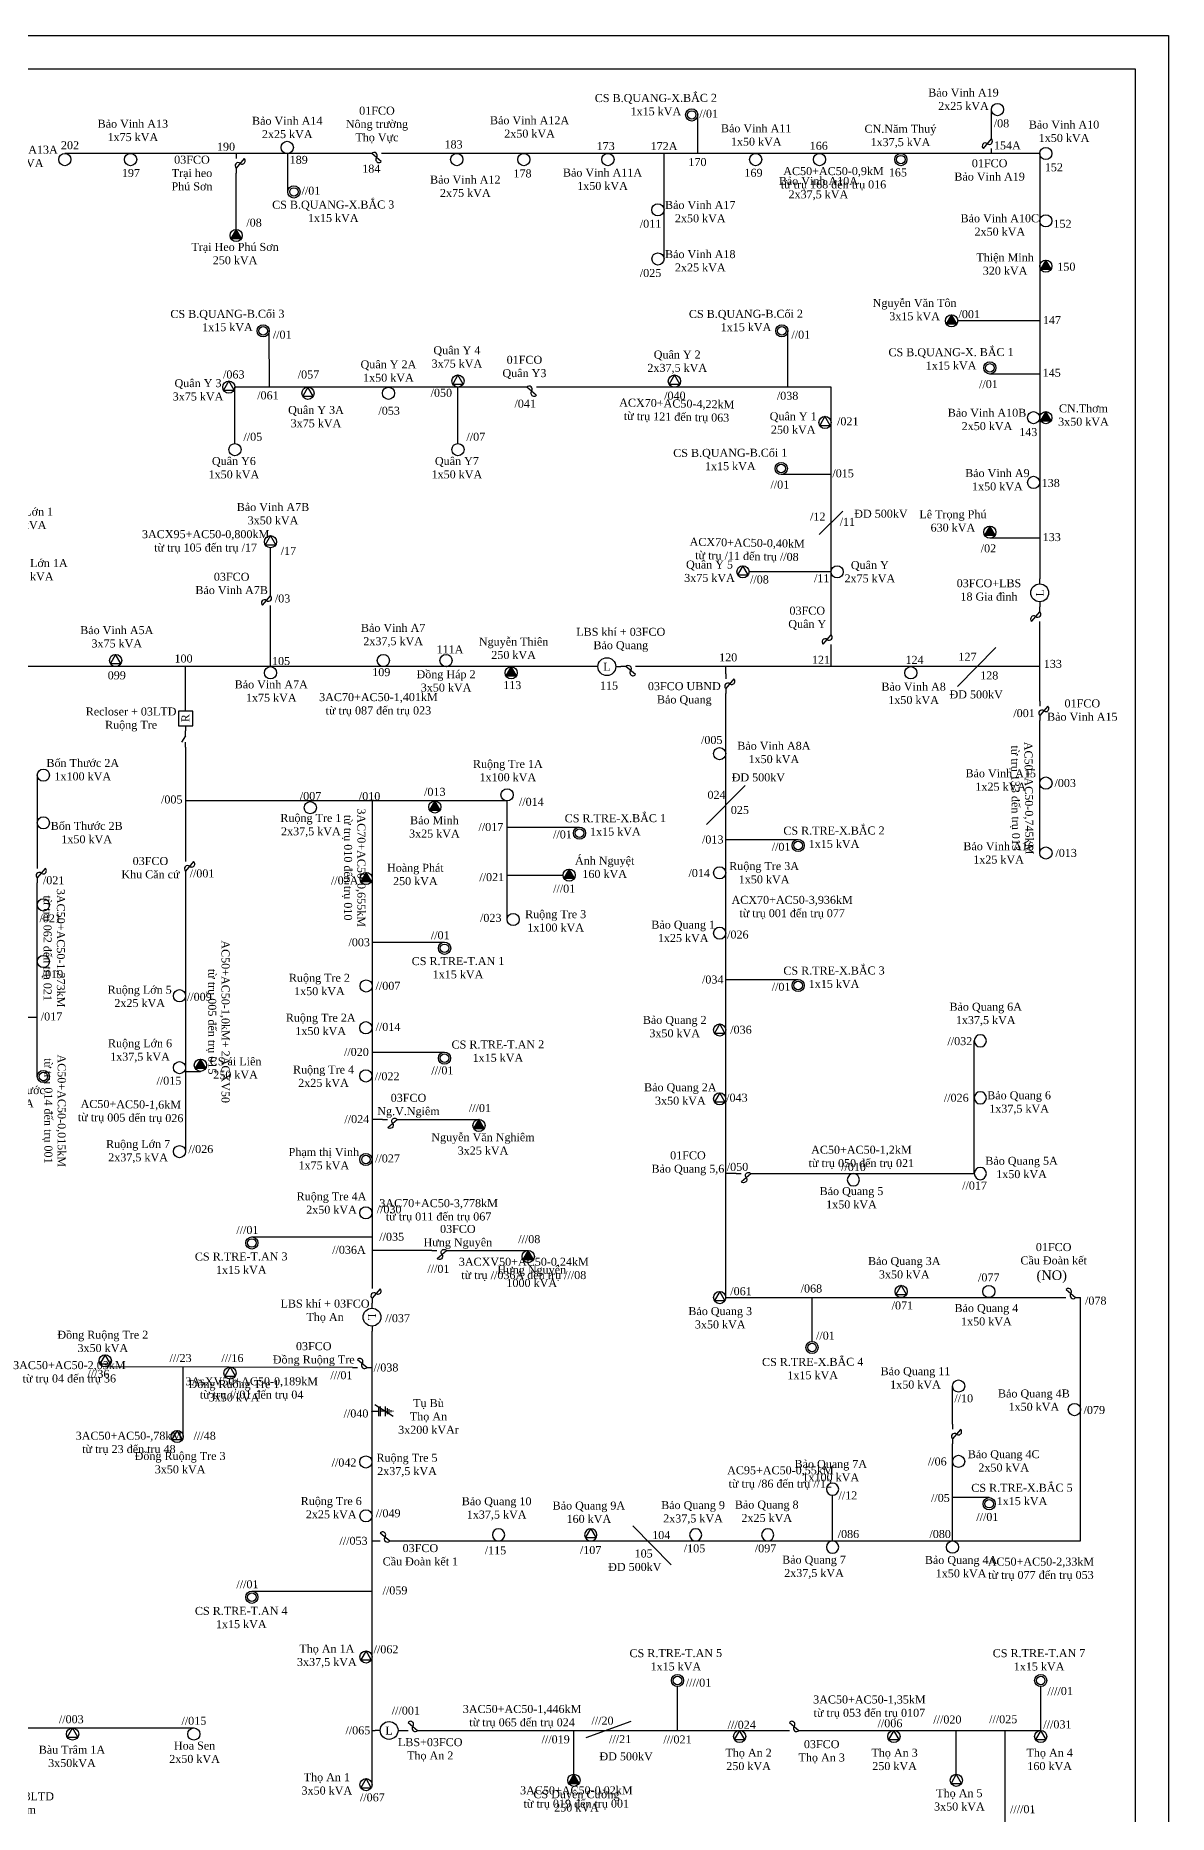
# Model space of a CAD drawing. Extents: x 291 to 2816, y -11 to 1308.
# Drawn here: x 2471 to 2811, y 775 to 1308 of the extents above; entities that cross this region are included whole.
import ezdxf

# ---------------------------------------------------------------- set-up
doc = ezdxf.new("R2010")
doc.units = 0
doc.header["$MEASUREMENT"] = 0
doc.layers.get('0').update_dxf_attribs({"linetype": 'CONTINUOUS'})
for name, color, linetype in [('472', 4, 'CONTINUOUS'), ('476', 6, 'CONTINUOUS'), ('478', 1, 'CONTINUOUS'), ('KHOANG_CACH', 170, 'CONTINUOUS'), ('TBA', 125, 'CONTINUOUS'), ('THIET_BI', 7, 'CONTINUOUS')]:
    doc.layers.add(name, color=color, linetype=linetype)
doc.styles.add('_VNITIME3_5', font='VNTIME.TTF', dxfattribs={"height": 3.5})

# ---------------------------------------------------------------- blocks, each defined once
blk = doc.blocks.new('TBA_3P_KH')
at = {"layer": 'TBA'}
blk.add_hatch(color=256, dxfattribs=at).paths.add_polyline_path([(3187.12, -1054.35), (3185.53, -1057.1), (3188.71, -1057.1)])
blk.add_lwpolyline([(3187.12, -1054.35), (3185.53, -1057.1), (3188.71, -1057.1)], close=True, dxfattribs=at)
blk.add_circle((3187.12, -1056.19), 1.83, dxfattribs=at)
blk = doc.blocks.new('TBA_3P_DL')
at = {"layer": 'TBA'}
blk.add_lwpolyline([(3171.29, -1054.35), (3169.7, -1057.1), (3172.88, -1057.1)], close=True, dxfattribs=at)
blk.add_circle((3171.29, -1056.19), 1.83, dxfattribs=at)
blk = doc.blocks.new('TBA_1P_DL')
at = {"layer": 'TBA'}
blk.add_circle((3165.97, -1056.19), 1.83, dxfattribs=at)
blk = doc.blocks.new('TBA_1P_KH')
at = {"layer": 'TBA'}
for radius in [1.83, 1.28]:
    blk.add_circle((3182.03, -1056.19), radius, dxfattribs=at)
blk = doc.blocks.new('FCO')
at = {"layer": 'THIET_BI'}
for p, q in [((3348.2, -1091.47), (3349.7, -1091.47)), ((3349.72, -1089.07), (3352.58, -1091.47)), ((3352.58, -1091.47), (3354.08, -1091.47))]:
    blk.add_line(p, q, dxfattribs=at)
for centre, start, end in [((3350.43, -1089.67), 320, 140), ((3351.86, -1090.87), 140, 320)]:
    blk.add_arc(centre, 0.934, start, end, dxfattribs=at)
blk = doc.blocks.new('LBS')
at = {"layer": 'THIET_BI'}
for p, q in [((3348.97, -1069.32), (3347.47, -1069.32)), ((3354.34, -1069.32), (3355.84, -1069.32))]:
    blk.add_line(p, q, dxfattribs=at)
blk.add_circle((3351.65, -1069.32), 2.68, dxfattribs=at)
at = {"layer": 'THIET_BI', "insert": (3351.65, -1069.35), "char_height": 2.39, "width": 4.7726, "attachment_point": 5, "style": '_VNITIME3_5'}
blk.add_mtext('L', dxfattribs=at)
blk = doc.blocks.new('RECLOSER')
at = {"layer": 'THIET_BI'}
for p, q in [((3349.82, -1059.39), (3348.32, -1059.39)), ((3354.17, -1059.39), (3355.67, -1059.39))]:
    blk.add_line(p, q, dxfattribs=at)
blk.add_lwpolyline([(3349.82, -1057.22), (3349.82, -1061.57), (3354.17, -1061.57), (3354.17, -1057.22)], close=True, dxfattribs=at)
at = {"layer": 'THIET_BI', "insert": (3352.09, -1059.33), "char_height": 2.39, "width": 4.7726, "attachment_point": 5, "style": '_VNITIME3_5'}
blk.add_mtext('R', dxfattribs=at)
blk = doc.blocks.new('LTD-DS')
at = {"layer": 'THIET_BI'}
for p, q in [((3348.2, -1080.29), (3349.7, -1080.29)), ((3351.65, -1080.29), (3353.16, -1080.29))]:
    blk.add_line(p, q, dxfattribs=at)
blk.add_lwpolyline([(3351.65, -1080.29), (3349.71, -1079.08)], dxfattribs=at)
blk = doc.blocks.new('TBU_UNG_DONG')
at = {"layer": 'THIET_BI'}
blk.add_hatch(color=256, dxfattribs=at).paths.add_polyline_path([(2721.48, 392.64, 1), (2721.58, 392.64, 1)])
blk.add_line((2723.55, 391.84), (2720.02, 386.29))
for points in [[(2720.1, 390.63), (2722.96, 390.63)], [(2720.1, 390.12), (2722.96, 390.12)], [(2721.53, 392.64), (2721.53, 390.63)], [(2721.53, 388.58), (2721.53, 390.12)], [(2720.1, 388.58), (2722.96, 388.58)], [(2720.67, 388.01), (2722.44, 388.01)], [(2720.98, 387.44), (2722.13, 387.44)], [(2721.21, 386.87), (2721.9, 386.87)], [(2721.5, 386.29), (2721.61, 386.29)]]:
    blk.add_lwpolyline(points, dxfattribs=at)
blk.add_circle((2721.53, 392.64), 0.0497, dxfattribs=at)

msp = doc.modelspace()

# ---------------------------------------------------------------- linework, layer by layer
msp.add_lwpolyline([(2801.05, -0.62), (301.05, -0.68), (301.05, 1298.22), (2801.05, 1298.22)], close=True)
at = {"layer": '472'}
msp.add_lwpolyline([(2455.95, 800.49), (2518.54, 800.49)], dxfattribs=at)
at = {"layer": '476'}
for points in [[(2669.79, 1272.78), (2669.78, 1284.35)], [(2757.89, 1278.66), (2757.89, 1285.95)], [(2570.42, 1272.78), (2479.81, 1272.78)], [(2546.74, 1261.26), (2546.73, 1272.83)], [(2772.41, 1272.78), (2576.3, 1272.78)], [(2659.67, 1241.15), (2659.65, 1272.78)], [(2772.41, 1272.78), (2772.41, 1145.19)], [(2531.23, 1250.02), (2531.22, 1266.91)], [(2772.41, 1222.59), (2747.79, 1222.59)], [(2541.19, 1202.67), (2541.18, 1219.6)], [(2696.83, 1202.67), (2696.82, 1219.6)], [(2772.41, 1206.63), (2757.45, 1206.63)], [(2616.96, 1202.71), (2530.87, 1202.67)], [(2530.87, 1185.78), (2530.87, 1202.67)], [(2597.8, 1185.78), (2597.8, 1202.71)], [(2709.8, 1202.67), (2622.83, 1202.71)], [(2709.8, 1129.92), (2709.8, 1202.67)], [(2709.8, 1176.48), (2694.84, 1176.48)], [(2541.52, 1141.62), (2541.52, 1154.5)], [(2772.41, 1157.35), (2757.45, 1157.35)], [(2709.8, 1147.3), (2685.18, 1147.3)], [(2541.53, 1118.85), (2541.52, 1135.74)], [(2772.43, 1118.85), (2772.41, 1130.94)], [(2709.8, 1118.85), (2709.8, 1124.04)], [(2638.32, 1118.85), (2406.63, 1118.85)], [(2516.06, 1106.98), (2516.06, 1118.85)], [(2772.43, 1118.85), (2652.57, 1118.85)], [(2678.18, 1116.66), (2678.17, 1118.85)], [(2772.43, 1108.54), (2772.43, 1118.85)], [(2678.19, 929.59), (2678.18, 1110.79)], [(2772.44, 1062.96), (2772.43, 1102.66)], [(2516.06, 1094.68), (2516.06, 1061.91)], [(2471.53, 1086.31), (2471.53, 1059.85)], [(2612.55, 1078.58), (2516.06, 1078.58)], [(2572.09, 1078.58), (2572, 933.77)], [(2612.55, 1043.02), (2612.55, 1078.58)], [(2612.55, 1070.73), (2634.27, 1070.73)], [(2678.18, 1067.02), (2699.9, 1067.02)], [(2471.53, 1013.72), (2471.53, 1053.97)], [(2516.06, 1056.04), (2516.06, 973.37)], [(2612.55, 1056.29), (2629.33, 1056.29)], [(2572.06, 1036.21), (2593.79, 1036.21)], [(2678.18, 1025.03), (2699.9, 1025.03)], [(2424.38, 1013.72), (2471.53, 1013.72)], [(2471.53, 995.89), (2471.53, 1013.72)], [(2572.04, 1003.25), (2593.77, 1003.25)], [(2752.75, 966.78), (2752.75, 1006.6)], [(2516.06, 997.45), (2520.48, 997.45)], [(2575.19, 983.05), (2572.04, 983.05)], [(2581.07, 983.05), (2604.09, 983.05)], [(2681.34, 966.78), (2678.19, 966.78)], [(2687.22, 966.78), (2752.75, 966.78)], [(2535.91, 947.8), (2572.01, 947.8)], [(2590, 943.72), (2572.01, 943.72)], [(2595.88, 943.72), (2618.9, 943.72)], [(2678.19, 929.59), (2778.78, 929.59)], [(2704.07, 916.46), (2704.07, 929.59)], [(2784.65, 856.58), (2784.66, 929.59)], [(2572.03, 783.47), (2572, 919.52)], [(2566.12, 908.61), (2491.93, 908.78)], [(2515.36, 887.92), (2515.36, 908.78)], [(2746.24, 891.57), (2746.24, 903.06)], [(2746.24, 856.58), (2746.24, 885.69)], [(2710.25, 856.58), (2710.25, 870.27)], [(2757.23, 869.58), (2746.24, 869.58)], [(2578.82, 856.58), (2784.65, 856.58)], [(2535.92, 841.52), (2572.02, 841.52)], [(2663.69, 799.74), (2663.69, 812.87)], [(2772.71, 799.74), (2772.71, 812.87)], [(2587.2, 799.74), (2695.77, 799.74)], [(2632.61, 786.61), (2632.61, 799.74)], [(2701.64, 799.74), (2772.71, 799.74)], [(2747.38, 786.61), (2747.38, 799.74)], [(2762, 771.89), (2762, 799.74)]]:
    msp.add_lwpolyline(points, dxfattribs=at)
at = {"layer": '478'}
for points in [[(2572.02, 856.58), (2572.94, 856.58)], [(2572.03, 799.74), (2572.95, 799.74)]]:
    msp.add_lwpolyline(points, dxfattribs=at)
at = {"layer": 'KHOANG_CACH'}
for points in [[(2713.29, 1165.45), (2706.17, 1158.48)], [(2759.27, 1124.59), (2747.71, 1112.88)], [(2683.96, 1083.17), (2672.4, 1071.46)], [(2650.28, 861.11), (2661.84, 849.4)], [(2649.72, 802.4), (2636.17, 797.52)]]:
    msp.add_lwpolyline(points, dxfattribs=at)
at = {"layer": 'THIET_BI'}
msp.add_lwpolyline([(291.05, 1308.16), (2811.05, 1308.16), (2811.05, -10.74), (291.05, -10.74)], close=True, dxfattribs=at)

# ---------------------------------------------------------------- block references
at = {"rotation": 90}
msp.add_blockref('TBU_UNG_DONG', (2964.64, -1826.04), dxfattribs=at)
at = {"layer": '476', "xscale": -1, "rotation": 180}
msp.add_blockref('FCO', (-666.86, -124.69), dxfattribs=at)
at = {"layer": 'TBA', "color": 128}
for name, p in [('TBA_1P_KH', (-514.08, 2340.54)), ('TBA_1P_DL', (-406.25, 2342.14)), ('TBA_1P_DL', (-619.41, 2330.8)), ('TBA_1P_DL', (-686.16, 2327.14)), ('TBA_1P_DL', (-666.43, 2327.14)), ('TBA_1P_DL', (-568.54, 2327.14)), ('TBA_1P_DL', (-548.4, 2327.14)), ('TBA_1P_DL', (-523.16, 2327.14)), ('TBA_1P_DL', (-478.82, 2327.14)), ('TBA_1P_DL', (-459.66, 2327.14)), ('TBA_1P_KH', (-451.3, 2327.14)), ('TBA_1P_DL', (-391.73, 2328.97)), ('TBA_1P_KH', (-633.46, 2317.44)), ('TBA_1P_DL', (-508.15, 2312.08)), ('TBA_1P_DL', (-391.73, 2308.79)), ('TBA_3P_KH', (-655.89, 2304.37)), ('TBA_1P_DL', (-508.14, 2297.34)), ('TBA_3P_KH', (-412.87, 2295.16)), ('TBA_3P_KH', (-441.16, 2278.78)), ('TBA_1P_KH', (-642.69, 2275.79)), ('TBA_1P_KH', (-487.04, 2275.79)), ('TBA_3P_DL', (-573.49, 2260.73)), ('TBA_3P_DL', (-508.53, 2260.71)), ('TBA_1P_KH', (-424.58, 2264.65)), ('TBA_3P_DL', (-642.26, 2258.89)), ('TBA_3P_DL', (-618.51, 2257.06)), ('TBA_1P_DL', (-395.39, 2249.73)), ('TBA_3P_KH', (-412.87, 2249.73)), ('TBA_3P_DL', (-463.33, 2248.3)), ('TBA_1P_DL', (-635.1, 2240.14)), ('TBA_1P_DL', (-568.17, 2240.14)), ('TBA_1P_KH', (-487.2, 2234.5)), ('TBA_1P_DL', (-395.39, 2230.31)), ('TBA_3P_DL', (-629.77, 2212.52)), ('TBA_3P_KH', (-429.67, 2215.37)), ('TBA_3P_DL', (-487.95, 2203.49)), ('TBA_1P_DL', (-454.34, 2203.49)), ('TBA_3P_DL', (-676.24, 2176.88)), ('TBA_1P_DL', (-590.56, 2176.88)), ('TBA_1P_DL', (-571.75, 2176.86)), ('TBA_1P_DL', (-624.44, 2173.21)), ('TBA_3P_KH', (-573.35, 2173.21)), ('TBA_1P_DL', (-432.23, 2173.21)), ('TBA_1P_DL', (-489.63, 2148.94)), ('TBA_1P_DL', (-692.61, 2142.49)), ('TBA_1P_DL', (-391.7, 2140.11)), ('TBA_1P_DL', (-612.49, 2132.73)), ('TBA_3P_KH', (-596.25, 2132.94)), ('TBA_1P_DL', (-553.43, 2136.6)), ('TBA_1P_DL', (-692.61, 2128.19)), ('TBA_1P_KH', (-547.76, 2125.08)), ('TBA_1P_KH', (-482.13, 2121.38)), ('TBA_1P_DL', (-391.7, 2119.14)), ('TBA_3P_KH', (-616.87, 2111.5)), ('TBA_3P_KH', (-555.96, 2112.48)), ('TBA_1P_DL', (-489.63, 2113.2)), ('TBA_1P_DL', (-692.61, 2103.56)), ('TBA_1P_DL', (-551.59, 2099.2)), ('TBA_1P_DL', (-489.62, 2095.1)), ('TBA_1P_KH', (-588.25, 2090.56)), ('TBA_1P_DL', (-692.61, 2086.61)), ('TBA_1P_DL', (-595.74, 2079.25)), ('TBA_1P_KH', (-482.13, 2079.38)), ('TBA_1P_DL', (-651.74, 2076.32)), ('TBA_1P_DL', (-595.8, 2066.73)), ('TBA_3P_DL', (-494.94, 2066.05)), ('TBA_1P_KH', (-588.27, 2057.61)), ('TBA_1P_DL', (-651.74, 2054.75)), ('TBA_3P_KH', (-666.63, 2055.47)), ('TBA_1P_DL', (-595.83, 2052.26)), ('TBA_1P_KH', (-708.67, 2052.08)), ('TBA_3P_DL', (-494.94, 2045.4)), ('TBA_3P_KH', (-583.02, 2037.41)), ('TBA_1P_DL', (-651.74, 2029.56)), ('TBA_1P_KH', (-611.85, 2027.2)), ('TBA_1P_DL', (-595.81, 2011.18)), ('TBA_1P_KH', (-646.12, 2002.15)), ('TBA_3P_KH', (-568.22, 1998.07)), ('TBA_3P_DL', (-494.94, 1985.78)), ('TBA_3P_DL', (-440.45, 1987.61)), ('TBA_1P_DL', (-408.82, 1987.61)), ('TBA_1P_KH', (-477.96, 1970.82)), ('TBA_3P_DL', (-679.36, 1966.8)), ('TBA_3P_DL', (-641.9, 1963.14)), ('TBA_1P_DL', (-417.9, 1959.24)), ('TBA_1P_DL', (-383.15, 1952.17)), ('TBA_3P_DL', (-657.76, 1944.1)), ('TBA_1P_DL', (-595.81, 1936.46)), ('TBA_1P_DL', (-417.9, 1936.64)), ('TBA_1P_DL', (-595.78, 1920.32)), ('TBA_1P_KH', (-424.81, 1923.94)), ('TBA_1P_DL', (-419.73, 1910.93)), ('TBA_1P_KH', (-646.11, 1895.88)), ('TBA_3P_DL', (-601.09, 1877.97)), ('TBA_1P_KH', (-518.34, 1870.89)), ('TBA_1P_KH', (-409.32, 1870.89)), ('TBA_3P_DL', (-689.16, 1854.85)), ('TBA_1P_DL', (-647.43, 1854.85)), ('TBA_3P_DL', (-488.95, 1854.1)), ('TBA_3P_DL', (-442.64, 1854.1)), ('TBA_3P_DL', (-398.58, 1854.1)), ('TBA_3P_DL', (-601.09, 1839.66)), ('TBA_3P_KH', (-554.51, 1840.97)), ('TBA_3P_DL', (-423.91, 1840.97))]:
    msp.add_blockref(name, p, dxfattribs=at)
at = {"layer": 'TBA', "color": 128, "rotation": 90}
msp.add_blockref('TBA_1P_DL', (1520.74, -1965.12), dxfattribs=at)
at = {"layer": 'TBA', "color": 128, "xscale": -1}
for name, p in [('TBA_1P_DL', (5920.56, 2062.79)), ('TBA_1P_DL', (5920.56, 2045.69)), ('TBA_1P_DL', (5882.45, 2021.13)), ('TBA_1P_DL', (5920.56, 2022.97)), ('TBA_1P_DL', (5876.22, 1928.29)), ('TBA_1P_DL', (5775.96, 1914.6)), ('TBA_3P_DL', (5808.94, 1914.6)), ('TBA_1P_DL', (5835.11, 1914.6)), ('TBA_1P_DL', (5856.74, 1914.6)), ('TBA_1P_DL', (5876.22, 1910.93))]:
    msp.add_blockref(name, p, dxfattribs=at)
at = {"layer": 'THIET_BI'}
for name, p, rotation in [('FCO', (1666.42, -2075.42), 90), ('FCO', (3622.69, 4620.98), 270), ('FCO', (5924.5, 181.31), 180), ('FCO', (5971.04, 111.23), 180), ('LBS', (1703.09, -2210.65), 90), ('FCO', (1450.05, -2212.46), 90), ('FCO', (1680.94, -2217.26), 90), ('FCO', (1618.33, -2224.16), 90), ('FCO', (6000.77, 27.38), 180.0000000000261), ('FCO', (3769.65, 4464.87), 270), ('RECLOSER', (1456.67, -2248.68), 90), ('FCO', (3863.9, 4456.74), 270), ('LTD-DS', (1435.77, -2253.53), 89.99996994960641), ('FCO', (3607.53, 4410.11), 270), ('FCO', (3563, 4408.05), 270), ('FCO', (3663.47, 4281.97), 270), ('LBS', (3641.32, 4275.36), 270), ('FCO', (3837.71, 4239.77), 270)]:
    msp.add_blockref(name, p, dxfattribs=dict(at, rotation=rotation))
for name, p in [('LBS', (-709.15, 2188.17)), ('FCO', (-569.42, 2021.06)), ('FCO', (-782.08, 2000.08)), ('FCO', (-775.26, 1948.05)), ('LBS', (-774.52, 1869.06)), ('FCO', (-766.88, 1891.21)), ('FCO', (-652.43, 1891.21))]:
    msp.add_blockref(name, p, dxfattribs=at)
at = {"layer": 'THIET_BI', "xscale": -1, "rotation": 180}
for p in [(-773.01, -108.42), (-758.2, -147.75)]:
    msp.add_blockref('FCO', p, dxfattribs=at)

# ---------------------------------------------------------------- texts
at = {"insert": (2776.01, 935.83), "char_height": 2.867, "width": 11.1204, "attachment_point": 5, "style": '_VNITIME3_5'}
msp.add_mtext('{\\C1;(NO)}', dxfattribs=at)
at = {"layer": 'KHOANG_CACH', "char_height": 2.4, "attachment_point": 5, "style": '_VNITIME3_5'}
for s, insert, width in [('AC50+AC50-0,9kM\\Ptõ trô 168 ®Õn trô 016', (2710.51, 1265.2), 69.7357), ('/12', (2705.79, 1163.84), 6.6721), ('/11', (2714.69, 1162.27), 6.6721), ('{\\fTimes New Roman|b0|i0|c238|p18;Đ\\fTimes New Roman|b0|i0|c0|p18;D 500kV}', (2724.75, 1164.71), 25.3842), ('3ACX95+AC50-0,800kM\\Ptõ trô 105 ®Õn trô /17', (2522.06, 1156.29), 69.7357), ('127', (2750.73, 1121.81), 6.6721), ('128', (2757.26, 1116.19), 6.6721), ('3AC70+AC50-1,401kM\\Ptõ trô 087 ®Õn trô 023', (2573.92, 1107.41), 69.7357), ('{\\fTimes New Roman|b0|i0|c238|p18;Đ\\fTimes New Roman|b0|i0|c0|p18;D 500kV}', (2753.34, 1110.5), 25.3842), ('{\\fTimes New Roman|b0|i0|c238|p18;Đ\\fTimes New Roman|b0|i0|c0|p18;D 500kV}', (2687.96, 1085.61), 25.3842), ('024', (2675.41, 1080.38), 6.6721), ('025', (2682.41, 1075.83), 6.6721), ('ACX70+AC50-3,936kM\\Ptõ trô 001 ®Õn trô 077', (2698.1, 1046.59), 69.7357), ('AC50+AC50-1,2kM\\Ptõ trô 050 ®Õn trô 021', (2718.88, 971.63), 69.7357), ('3AC70+AC50-3,778kM\\Ptõ trô 011 ®Õn trô 067', (2591.99, 955.61), 69.7357), ('3ACXV50+AC50-0,24kM\\Ptõ trô //036A ®Õn trô ///08', (2617.56, 938.03), 69.7357), ('3AC50+AC50-2,03kM\\Ptõ trô 04 ®Õn trô 36', (2481.15, 907.02), 69.7357), ('3AsXV50+AC50-0,189kM\\Ptõ trô ///01 ®Õn trô 04', (2535.88, 902.18), 69.7357), ('3AC50+AC50-,78kM\\Ptõ trô 23 ®Õn trô 48', (2499.04, 885.84), 69.7357), ('AC95+AC50-0,55kM\\Ptõ trô /86 ®Õn trô //12', (2694.57, 875.48), 69.7357), ('104', (2658.82, 858.33), 6.6721), ('105', (2653.53, 852.8), 6.6721), ('{\\fTimes New Roman|b0|i0|c238|p18;Đ\\fTimes New Roman|b0|i0|c0|p18;D 500kV}', (2650.88, 848.76), 25.3842), ('AC50+AC50-2,33kM\\Ptõ trô 077 ®Õn trô 053', (2772.78, 848.08), 69.7357), ('3AC50+AC50-1,446kM\\Ptõ trô 065 ®Õn trô 024', (2617.04, 803.87), 69.7357), ('3AC50+AC50-1,35kM\\Ptõ trô 053 ®Õn trô 0107', (2721.29, 806.72), 69.7357), ('///20', (2641.18, 802.65), 6.6721), ('///21', (2646.47, 797.11), 6.6721), ('{\\fTimes New Roman|b0|i0|c238|p18;Đ\\fTimes New Roman|b0|i0|c0|p18;D 500kV}', (2648.27, 791.94), 25.3842), ('3AC50+AC50-0,02kM\\Ptõ trô 019 ®Õn trô 001', (2633.32, 779.48), 69.7357)]:
    msp.add_mtext(s, dxfattribs=dict(at, insert=insert, width=width))
for s, insert, width, rotation in [('ACX70+AC50-4,22kM\\Ptõ trô 121 ®Õn trô 063', (2663.44, 1195.49), 34.951, 358.9498), ('ACX70+AC50-0,40kM\\Ptõ trô /11 ®Õn trô //08', (2684.57, 1153.72), 34.951, 358.9498), ('AC50+AC50-0,745kM\\Ptõ trô 133 ®Õn trô 013', (2766.88, 1079.41), 34.951, 270.5882), ('3AC70+AC50-0,655kM\\Ptõ trô 010 ®Õn trô 010', (2566.52, 1058.54), 69.7357, 270), ('3AC50+AC50-1,273kM\\Ptõ trô 062 ®Õn trô 021', (2476.32, 1034.41), 69.7357, 270), ('AC50+AC50-1,0kM+ 2ACXV50\\Ptõ trô 005 ®Õn trô 015', (2525.74, 1012.35), 69.7357, 270), ('AC50+AC50-0,015kM\\Ptõ trô 014 ®Õn trô 001', (2476.57, 985.62), 69.7357, 270), ('AC50+AC50-1,6kM\\Ptõ trô 005 ®Õn trô 026', (2499.58, 985.26), 34.951, 359.4118)]:
    msp.add_mtext(s, dxfattribs=dict(at, insert=insert, width=width, rotation=rotation))
at = {"layer": 'TBA', "color": 128, "char_height": 2.4, "attachment_point": 5, "rotation": 0.1278, "style": '_VNITIME3_5'}
for s, insert, width in [('{\\fTimes New Roman|b0|i0|c0|p18;CS B.QUANG-X.BẮC 2\\P1x15 kVA}', (2657.2, 1287.42), 36.0457), ('{\\fTimes New Roman|b0|i0|c0|p18;CS B.QUANG-X.BẮC 3\\P1x15 kVA}', (2560.36, 1255.42), 36.0457), ('{\\fTimes New Roman|b0|i0|c0|p18;CS B.QUANG-B.Cối 3\\P1x15 kVA}', (2528.6, 1222.66), 36.0457), ('{\\fTimes New Roman|b0|i0|c0|p18;CS B.QUANG-B.Cối 2\\P1x15 kVA}', (2684.24, 1222.66), 36.0457), ('{\\fTimes New Roman|b0|i0|c0|p18;CS B.QUANG-X. BẮC 1\\P1x15 kVA}', (2745.8, 1211.16), 36.0457), ('{\\fTimes New Roman|b0|i0|c0|p18;CS B.QUANG-B.Cối 1\\P1x15 kVA}', (2679.53, 1180.97), 36.0457), ('{\\fTimes New Roman|b0|i0|c0|p18;CS R.TRE-X.BẮC 1\\P1x15 kVA}', (2645.04, 1071.36), 31.2626), ('{\\fTimes New Roman|b0|i0|c0|p18;CS R.TRE-X.BẮC 2\\P1x15 kVA}', (2710.67, 1067.65), 31.2626), ('{\\fTimes New Roman|b0|i0|c0|p18;CS R.TRE-T.AN 1\\P1x15 kVA}', (2597.81, 1028.52), 31.2626), ('{\\fTimes New Roman|b0|i0|c0|p18;CS R.TRE-X.BẮC 3\\P1x15 kVA}', (2710.68, 1025.66), 31.2626), ('{\\fTimes New Roman|b0|i0|c0|p18;CS R.TRE-T.AN 2\\P1x15 kVA}', (2609.78, 1003.49), 31.2626), ('{\\fTimes New Roman|b0|i0|c0|p18;CS R.TRE-T.AN 3\\P1x15 kVA}', (2532.74, 939.88), 31.2626), ('{\\fTimes New Roman|b0|i0|c0|p18;CS R.TRE-X.BẮC 4\\P1x15 kVA}', (2704.27, 908.27), 31.2626), ('{\\fTimes New Roman|b0|i0|c0|p18;CS R.TRE-X.BẮC 5\\P1x15 kVA}', (2767.08, 870.51), 31.2626), ('{\\fTimes New Roman|b0|i0|c0|p18;CS R.TRE-T.AN 4\\P1x15 kVA}', (2532.75, 833.6), 31.2626), ('{\\fTimes New Roman|b0|i0|c0|p18;CS R.TRE-T.AN 5\\P1x15 kVA}', (2663.19, 820.91), 31.2626), ('{\\fTimes New Roman|b0|i0|c0|p18;CS R.TRE-T.AN 7\\P1x15 kVA}', (2772.21, 820.91), 31.2626)]:
    msp.add_mtext(s, dxfattribs=dict(at, insert=insert, width=width))
at = {"layer": 'TBA', "color": 128, "char_height": 2.4, "attachment_point": 5, "style": '_VNITIME3_5'}
for s, insert, width in [('B¶o Vinh A19\\P2x25 kVA', (2749.53, 1289.03), 31.2626), ('B¶o Vinh A13\\P1x75 kVA', (2500.22, 1279.68), 31.2626), ('B¶o Vinh A14\\P2x25 kVA', (2546.56, 1280.57), 31.2626), ('B¶o Vinh A12A\\P2x50 kVA', (2619.29, 1280.72), 31.2626), ('B¶o Vinh A11\\P1x50 kVA', (2687.31, 1278.31), 31.2626), ('CN.N¨m Thuý\\P1x37,5 kVA', (2730.6, 1277.92), 31.2626), ('B¶o Vinh A10\\P1x50 kVA', (2779.71, 1279.43), 31.2626), ('183', (2596.48, 1275.49), 31.2626), ('173', (2642.14, 1275), 31.2626), ('166', (2706.1, 1275.09), 31.2626), ('B¶o Vinh A13A\\P1x75 kVA', (2465.8, 1271.91), 31.2626), ('B¶o Vinh A12\\P2x75 kVA', (2600, 1262.93), 31.2626), ('178', (2617.17, 1266.78), 31.2626), ('B¶o Vinh A11A\\P1x50 kVA', (2641.19, 1265.03), 31.2626), ('169', (2686.5, 1266.98), 31.2626), ('B¶o Vinh A10A\\P2x37,5 kVA', (2705.98, 1262.26), 31.2626), ('165', (2729.84, 1267.09), 31.2626), ('152', (2776.66, 1268.64), 31.2626), ('B¶o Vinh A17\\P2x50 kVA', (2670.52, 1255.32), 31.2626), ('B¶o Vinh A10C\\P2x50 kVA', (2760.44, 1251.32), 31.2626), ('152', (2779.25, 1251.67), 31.2626), ('{\\fTimes New Roman|b0|i0|c0|p18;Trại Heo Phú Sơn\\P250 kVA}', (2530.9, 1242.74), 31.2626), ('B¶o Vinh A18\\P2x25 kVA', (2670.53, 1240.57), 31.2626), ('{\\fTimes New Roman|b0|i0|c0|p18;Thiện Minh\\P}320 kVA', (2762.01, 1239.6), 31.2626), ('150', (2780.41, 1238.82), 31.2626), ('NguyÔn V¨n T«n\\P3x15 kVA', (2734.86, 1225.94), 31.2626), ('Qu©n Y 4\\P3x75 kVA', (2597.48, 1211.75), 31.2626), ('Qu©n Y 2\\P2x37,5 kVA', (2663.61, 1210.2), 31.2626), ('/057', (2552.93, 1206.48), 31.2626), ('Qu©n Y 2A\\P1x50 kVA', (2576.93, 1207.5), 31.2626), ('Qu©n Y 3\\P3x75 kVA', (2519.78, 1201.87), 31.2626), ('/040', (2662.91, 1200.14), 31.2626), ('Qu©n Y 3A\\P3x75 kVA', (2555.18, 1193.83), 31.2626), ('/053', (2577.14, 1195.59), 31.2626), ('Qu©n Y 1\\P250 kVA', (2698.41, 1191.93), 31.2626), ('B¶o Vinh A10B\\P2x50 kVA', (2756.59, 1192.98), 31.2626), ('CN.Th¬m\\P3x50 kVA', (2785.54, 1194.3), 31.2626), ('/021', (2714.8, 1192.42), 31.2626), ('143', (2768.98, 1189.2), 31.2626), ('Qu©n Y6\\P1x50 kVA', (2530.55, 1178.5), 31.2626), ('Qu©n Y7\\P1x50 kVA', (2597.48, 1178.5), 31.2626), ('B¶o Vinh A9\\P1x50 kVA', (2759.7, 1174.89), 31.2626), ('138', (2775.71, 1173.94), 31.2626), ('Ruéng Lín 1\\P3x25 kVA', (2466.67, 1163.31), 31.2626), ('B¶o Vinh A7B\\P3x50 kVA', (2542.28, 1164.71), 31.2626), ('{\\fTimes New Roman|b0|i0|c0|p18;Lê Trọng Phú\\P630 kVA}', (2746.35, 1162.53), 31.2626), ('Ruéng Lín 1A\\P160 kVA', (2469.72, 1147.89), 31.2626), ('{\\fTimes New Roman|b0|i0|c0|p18;Quân Y 5\\P3x75 kVA}', (2673.3, 1147.45), 31.2626), ('Qu©n Y\\P2x75 kVA', (2721.42, 1147.3), 31.2626), ('B¶o Vinh A7\\P2x37,5 kVA', (2578.35, 1128.21), 31.2626), ('{\\fTimes New Roman|b0|i0|c0|p18;Bảo Vinh A5A\\P3x75 kVA}', (2495.39, 1127.78), 31.2626), ('NguyÔn Thiªn\\P250 kVA', (2614.5, 1124.33), 31.2626), ('111A', (2595.4, 1124.04), 31.2626), ('124', (2734.84, 1120.89), 31.2626), ('099', (2495.39, 1116.23), 31.2626), ('109', (2574.79, 1117.19), 31.2626), ('§ång H¸p 2\\P3x50 kVA', (2594.23, 1114.55), 31.2626), ('B¶o Vinh A7A\\P1x75 kVA', (2541.76, 1111.5), 31.2626), ('113', (2614.09, 1113.3), 31.2626), ('B¶o Vinh A8\\P1x50 kVA', (2734.56, 1110.83), 31.2626), ('/005', (2673.97, 1096.84), 31.2626), ('B¶o Vinh A8A\\P1x50 kVA', (2692.62, 1093.08), 31.2626), ('Bèn Th\xadíc 2A\\P1x100 kVA', (2485.19, 1087.92), 31.2626), ('Ruéng Tre 1A\\P1x100 kVA', (2612.77, 1087.65), 31.2626), ('B¶o Vinh A15\\P1x25 kVA', (2760.71, 1084.83), 31.2626), ('/003', (2780.06, 1083.92), 31.2626), ('/007', (2553.56, 1080.04), 31.2626), ('/013', (2590.85, 1081.29), 31.2626), ('//014', (2619.82, 1078.28), 31.2626), ('Ruéng Tre 1\\P2x37,5 kVA', (2553.65, 1071.19), 31.2626), ('{\\fTimes New Roman|b0|i0|c0|p18;Bảo Minh\\P3x25 kVA}', (2590.72, 1070.75), 31.2626), ('Bèn Th\xadíc 2B\\P1x50 kVA', (2486.36, 1069.05), 31.2626), ('{\\fTimes New Roman|b0|i0|c0|p18;Ánh Nguyệt\\P160 kVA}', (2641.83, 1058.65), 31.2626), ('B¶o Vinh A16\\P1x25 kVA', (2760.06, 1062.96), 31.2626), ('{\\fTimes New Roman|b0|i0|c0|p18;Hoàng Phát\\P250 kVA}', (2585.01, 1056.49), 31.2626), ('/014', (2670.21, 1056.92), 31.2626), ('Ruéng Tre 3A\\P1x50 kVA', (2689.69, 1057.01), 31.2626), ('//02A', (2563.8, 1054.71), 31.2626), ('Ruéng Tre 3\\P1x100 kVA', (2627.12, 1042.57), 31.2626), ('/021', (2475.4, 1043.35), 17.5218), ('B¶o Quang 1\\P1x25 kVA', (2665.4, 1039.43), 31.2626), ('/026', (2681.8, 1038.47), 31.2626), ('/019', (2476.09, 1026.6), 31.2626), ('Ruéng Tre 2\\P1x50 kVA', (2556.22, 1023.48), 31.2626), ('Ruéng Lín 5\\P2x25 kVA', (2502.27, 1019.91), 31.2626), ('//009', (2520.17, 1019.79), 4.9808), ('//007', (2576.79, 1023.1), 31.2626), ('Ruéng Tre 2A\\P1x50 kVA', (2556.6, 1011.52), 31.2626), ('B¶o Quang 2\\P3x50 kVA', (2662.85, 1010.85), 31.2626), ('B¶o Quang 6A\\P1x37,5 kVA', (2756.2, 1014.55), 31.2626), ('//014', (2576.79, 1010.77), 31.2626), ('/036', (2682.74, 1009.92), 31.2626), ('Ruéng Lín 6\\P1x37,5 kVA', (2502.37, 1003.58), 31.2626), ('CS ¸i Liªn\\P250 kVA', (2531.05, 998.42), 31.2626), ('Ruéng Tre 4\\P2x25 kVA', (2557.45, 995.97), 31.2626), ('CS Bèn Th\xadíc\\P1x25 kVA', (2462.91, 989.79), 31.2626), ('//015', (2511.04, 994.63), 9.0364), ('//022', (2576.53, 995.96), 31.2626), ('B¶o Quang 2A\\P3x50 kVA', (2664.54, 990.63), 31.2626), ('/043', (2681.53, 989.54), 31.2626), ('//026', (2747.36, 989.51), 17.5218), ('B¶o Quang 6\\P1x37,5 kVA', (2766.22, 987.98), 31.2626), ('Ruéng Lín 7\\P2x37,5 kVA', (2501.79, 973.37), 31.2626), ('{\\fTimes New Roman|b0|i0|c0|p18;Nguyễn Văn Nghiêm\\P3x25 kVA}', (2605.31, 975.67), 31.2626), ('Ph¹m thÞ Vinh\\P1x75 kVA', (2557.54, 971.23), 31.2626), ('//027', (2576.64, 971.3), 31.2626), ('B¶o Quang 5A\\P1x50 kVA', (2766.96, 968.59), 31.2626), ('//010', (2716.52, 968.73), 17.5218), ('Ruéng Tre 4A\\P2x50 kVA', (2559.84, 957.92), 31.2626), ('B¶o Quang 5\\P1x50 kVA', (2715.91, 959.5), 31.2626), ('//017', (2752.85, 963.18), 17.5218), ('//030', (2577.13, 956.05), 31.2626), ('{\\fTimes New Roman|b0|i0|c0|p18;Hưng Nguyên\\P1000 kVA}', (2619.95, 935.94), 31.2626), ('B¶o Quang 3A\\P3x50 kVA', (2731.75, 938.51), 31.2626), ('/077', (2757.12, 935.62), 31.2626), ('/061', (2682.75, 931.48), 31.2626), ('B¶o Quang 3\\P3x50 kVA', (2676.51, 923.5), 31.2626), ('/071', (2731.19, 927.22), 31.2626), ('B¶o Quang 4\\P1x50 kVA', (2756.4, 924.41), 31.2626), ('§ång Ruéng Tre 2\\P3x50 kVA', (2491.2, 916.42), 31.2626), ('///16', (2530.11, 911.43), 31.2626), ('B¶o Quang 11\\P1x50 kVA', (2735.12, 905.48), 31.2626), ('§ång Ruéng Tre 1\\P3x50 kVA', (2530.59, 901.61), 31.2626), ('B¶o Quang 4B\\P1x50 kVA', (2770.66, 898.79), 31.2626), ('/079', (2788.8, 895.85), 31.2626), ('§ång Ruéng Tre 3\\P3x50 kVA', (2514.4, 880.04), 31.2626), ('//042', (2563.61, 880.09), 31.2626), ('Ruéng Tre 5\\P2x37,5 kVA', (2582.51, 879.26), 31.2626), ('{\\fTimes New Roman|b0|i0|c0|p18;Bảo Quang 7A\\P1x100 kVA}', (2709.7, 877.65), 31.2626), ('B¶o Quang 4C\\P2x50 kVA', (2761.6, 880.58), 31.2626), ('Ruéng Tre 6\\P2x25 kVA', (2559.75, 866.53), 31.2626), ('//049', (2576.84, 864.86), 31.2626), ('B¶o Quang 10\\P1x37,5 kVA', (2609.41, 866.22), 31.2626), ('B¶o Quang 9A\\P160 kVA', (2637.09, 865.17), 31.2626), ('B¶o Quang 9\\P2x37,5 kVA', (2668.35, 865.05), 31.2626), ('B¶o Quang 8\\P2x25 kVA', (2690.48, 865.46), 31.2626), ('/086', (2715, 858.64), 31.2626), ('/107', (2637.62, 853.84), 31.2626), ('/105', (2668.8, 854.35), 31.2626), ('/097', (2690.12, 854.36), 31.2626), ('B¶o Quang 7\\P2x37,5 kVA', (2704.67, 848.69), 31.2626), ('B¶o Quang 4A\\P1x50 kVA', (2748.81, 848.84), 31.2626), ('{\\fTimes New Roman|b0|i0|c0|p18;Thọ An 1A\\P3x37,5 kVA}', (2558.44, 822), 31.2626), ('//062', (2576.2, 824.06), 31.2626), ('//003', (2481.74, 803.08), 31.2626), ('//006', (2727.46, 801.87), 31.2626), ('Bµu Tr©m 1A\\P3x50kVA', (2481.94, 791.93), 31.2626), ('Hoa Sen\\P2x50 kVA', (2518.74, 793.17), 31.2626), ('Thä An 2\\P250 kVA', (2685.03, 791.02), 31.2626), ('Thä An 3\\P250 kVA', (2728.85, 791.02), 31.2626), ('Thä An 4\\P160 kVA', (2775.4, 791.02), 31.2626), ('Thä An 1\\P3x50 kVA', (2558.44, 783.69), 31.2626), ('CS Duyªn C\xadêng\\P250 kVA', (2633.37, 778.58), 31.2626), ('Thä An 5\\P3x50 kVA', (2748.3, 778.89), 31.2626)]:
    msp.add_mtext(s, dxfattribs=dict(at, insert=insert, width=width))
at = {"layer": 'THIET_BI', "char_height": 2.4, "attachment_point": 5, "style": '_VNITIME3_5'}
for s, insert, width in [('01FCO\\PN«ng tr\xadêng\\PThä Vùc', (2573.48, 1281.33), 23.5723), ('//01', (2673.05, 1284.71), 31.2626), ('/08', (2760.94, 1281.83), 17.5218), ('202', (2481.36, 1275.26), 31.2626), ('190', (2528.18, 1274.8), 17.5218), ('172A', (2659.65, 1275), 17.5218), ('154A', (2762.71, 1275.21), 17.5218), ('{\\fTimes New Roman|b0|i0|c0|p18;03FCO \\PTrại heo \\PPhú Sơn}', (2517.96, 1266.91), 41.0513), ('189', (2550, 1270.87), 17.5218), ('170', (2669.69, 1270.2), 23.1763), ('{\\fTimes New Roman|b0|i0|c0|p18;01FCO\\PBảo Vinh A19}', (2757.37, 1267.83), 23.1763), ('197', (2499.64, 1266.93), 31.2626), ('184', (2571.79, 1268.22), 17.5218), ('//01', (2553.68, 1261.61), 31.2626), ('/08', (2536.59, 1252.03), 17.5218), ('/011', (2655.6, 1251.68), 17.5218), ('/025', (2655.61, 1236.93), 17.5218), ('/001', (2751.26, 1224.58), 31.2626), ('147', (2776.07, 1222.81), 17.5218), ('//01', (2545.05, 1218.43), 31.2626), ('//01', (2700.7, 1218.43), 31.2626), ('01FCO\\PQu©n Y3', (2617.75, 1208.61), 23.1763), ('/063', (2530.51, 1206.48), 23.1763), ('145', (2776.01, 1206.99), 17.5218), ('/061', (2540.76, 1200.21), 23.1763), ('/050', (2592.81, 1200.99), 17.5218), ('/038', (2696.74, 1200.09), 23.1763), ('//01', (2757.02, 1203.6), 31.2626), ('/041', (2617.98, 1197.73), 23.1763), ('//05', (2536.23, 1187.79), 17.5218), ('//07', (2603.16, 1187.79), 17.5218), ('//01', (2694.41, 1173.45), 31.2626), ('/015', (2713.4, 1176.84), 17.5218), ('133', (2776.01, 1157.7), 17.5218), ('/17', (2546.92, 1153.56), 17.5218), ('/02', (2757.02, 1154.31), 31.2626), ('{\\fTimes New Roman|b0|i0|c0|p18;03FCO\\PBảo Vinh A7B}', (2529.87, 1143.79), 23.1763), ('//08', (2688.28, 1144.98), 17.5218), ('/11', (2706.98, 1145.37), 17.5218), ('{\\fTimes New Roman|b0|i0|c0|p18;03FCO+LBS\\P18 Gia đình}', (2757.18, 1141.86), 31.2626), ('/03', (2545.16, 1139.29), 17.5218), ('03FCO\\PQu©n Y', (2702.64, 1133.35), 30.1507), ('LBS kh{\\fTimes New Roman|b0|i0|c0|p18;í} + 03FCO\\PB{\\fTimes New Roman|b0|i0|c0|p18;ảo Quang}', (2646.67, 1126.9), 27.8591), ('100', (2515.43, 1121.27), 17.5218), ('105', (2544.7, 1120.52), 17.5218), ('120', (2678.91, 1121.61), 17.5218), ('121', (2706.76, 1120.91), 17.5218), ('133', (2776.35, 1119.67), 9.9441), ('115', (2643.13, 1113.16), 17.5218), ('03FCO UBND\\PB¶o Quang', (2665.74, 1110.61), 39.7759), ('Recloser + 03LTD\\PRuéng Tre', (2499.69, 1103.01), 27.8591), ('/001', (2767.71, 1104.89), 9.9441), ('01FCO\\PB¶o Vinh A15', (2785.2, 1105.8), 23.1763), ('/005', (2511.9, 1078.99), 17.5218), ('/010', (2571.28, 1079.99), 17.5218), ('/013', (2780.34, 1062.96), 9.9441), ('03FCO\\PKhu C¨n cø', (2505.5, 1058.53), 17.5218), ('//001', (2520.98, 1056.82), 17.5218), ('//021', (2607.94, 1055.7), 31.2626), ('/021', (2476.45, 1054.76), 17.5218), ('///01', (2629.67, 1052.24), 31.2626), ('/023', (2607.64, 1043.47), 31.2626), ('/017', (2475.81, 1013.89), 31.2626), ('//032', (2748.44, 1006.5), 17.5218), ('{\\fTimes New Roman|b0|i0|c0|p18;03FCO\\PNg.V.Ngiêm}', (2582.95, 987.12), 31.2626), ('///01', (2604.4, 986.43), 17.5218), ('//024', (2567.44, 983.1), 17.5218), ('//026', (2520.63, 974.12), 4.9808), ('01FCO\\PB¶o Quang 5,6', (2666.82, 969.85), 31.2626), ('/050', (2681.71, 968.78), 17.5218), ('/050', (2681.71, 968.78), 17.5218), ('/050', (2681.71, 968.78), 17.5218), ('{\\fTimes New Roman|b0|i0|c0|p18;03FCO\\PHưng Nguyên}', (2597.76, 947.78), 31.2626), ('//036A', (2565.07, 943.89), 17.5218), ('///08', (2619.2, 947.1), 17.5218), ('01FCO\\PCÇu §oµn kÕt', (2776.59, 942.72), 23.067), ('///01', (2591.93, 938.18), 17.5218), ('LBS khÝ + 03FCO\\PThä An', (2557.91, 925.47), 27.8591), ('/078', (2789.23, 928.65), 17.5218), ('//037', (2579.68, 923.39), 7.53), ('///23', (2514.54, 911.44), 7.53), ('03FCO\\P§ång Ruéng Tre', (2554.51, 912.62), 25.3696), ('///36', (2489.87, 906.68), 7.53), ('///01', (2562.82, 906.28), 7.53), ('//038', (2576.2, 908.6), 7.53), ('//10', (2749.6, 899.37), 31.2626), ('//040', (2567.2, 894.8), 7.53), ('///48', (2521.79, 888.11), 7.53), ('//06', (2741.66, 880.41), 31.2626), ('//12', (2714.83, 870.22), 31.2626), ('//05', (2742.6, 869.47), 31.2626), ('/080', (2742.53, 858.65), 31.2626), ('///053', (2566.45, 856.6), 7.53), ('03FCO\\PCÇu §oµn kÕt 1', (2586.52, 852.42), 23.067), ('/115', (2609.06, 853.75), 31.2626), ('///001', (2582.15, 805.68), 7.53), ('//015', (2518.54, 802.61), 31.2626), ('//065', (2567.76, 799.75), 18.8562), ('///024', (2682.97, 801.42), 31.2626), ('///020', (2744.7, 802.99), 31.2626), ('///025', (2761.45, 803.08), 31.2626), ('///031', (2777.72, 801.53), 31.2626), ('LBS+03FCO\\PThä An 2', (2589.47, 793.92), 18.8562), ('///019', (2627.12, 797.04), 31.2626), ('///021', (2663.69, 797.01), 31.2626), ('03FCO\\PThä An 3', (2706.97, 793.32), 18.8562), ('//067', (2572.1, 779.65), 31.2626)]:
    msp.add_mtext(s, dxfattribs=dict(at, insert=insert, width=width))
for s, insert, width, rotation in [('//017', (2607.67, 1070.73), 19.1419, 0.1278), ('//01', (2629.16, 1068.49), 17.5218, 0.1278), ('/013', (2674.27, 1066.98), 19.1419, 0.1278), ('//01', (2694.79, 1064.78), 17.5218, 0.1278), ('/003', (2568.16, 1036.16), 19.1419, 0.1278), ('//01', (2592.48, 1038.27), 17.5218, 0.1278), ('/034', (2674.27, 1024.98), 19.1419, 0.1278), ('//01', (2694.79, 1022.79), 17.5218, 0.1278), ('//020', (2567.31, 1003.25), 19.1419, 0.1278), ('///01', (2593.13, 997.72), 17.5218, 0.1278), ('///01', (2534.6, 949.86), 17.5218, 0.1278), ('//035', (2577.91, 947.8), 19.1419, 0.1278), ('/068', (2703.88, 932.29), 17.5218, 0.1278), ('//01', (2708.08, 918.15), 17.5218, 0.1278), ('{\\fTimes New Roman|b0|i0|c0|p18;Tụ Bù\\PThọ An\\P3x200 kVAr}', (2588.95, 893.91), 24.8029, 0.1278), ('///01', (2756.69, 863.77), 17.5218, 0.1278), ('///01', (2534.61, 843.58), 17.5218, 0.1278), ('//059', (2578.9, 841.73), 19.1419, 0.1278), ('////01', (2670, 814.06), 17.5218, 0.1278), ('////01', (2778.54, 811.52), 17.5218, 0.1278), ('Recloser+03LTD\\PBµu Tr©m', (2463.84, 777.97), 27.2249, 359.9124), ('////01', (2767.32, 776.09), 17.5218, 0.1278)]:
    msp.add_mtext(s, dxfattribs=dict(at, insert=insert, width=width, rotation=rotation))

doc.saveas('drawing.dxf')
